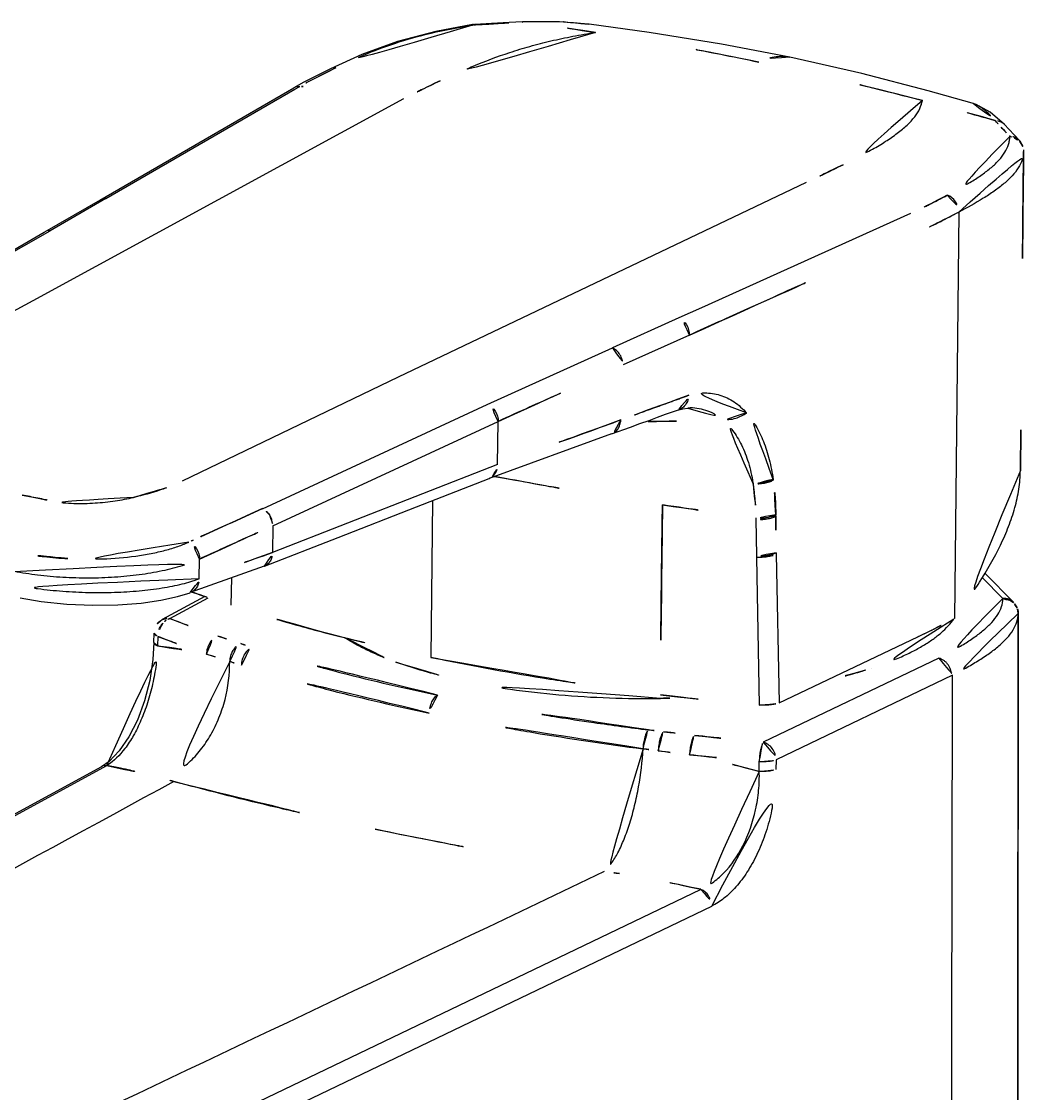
# Model space of a CAD drawing. Extents: x 16296660632 to 16296672714, y -37409619871 to -37409617455.
# Drawn here: x 16296672435.2 to 16296672499.7, y -37409617632.9 to -37409617563.9 of the extents above; entities that cross this region are included whole.
import ezdxf

# ---------------------------------------------------------------- set-up
doc = ezdxf.new("R2010")
doc.units = 0
doc.header["$LTSCALE"] = 10
doc.header["$MEASUREMENT"] = 0
doc.layers.get('0').update_dxf_attribs({"linetype": 'CONTINUOUS'})
doc.layers.add('02___PRT_ALL_AXES', color=7, linetype='CONTINUOUS')

msp = doc.modelspace()

# ---------------------------------------------------------------- linework, layer by layer
at = {"color": 7, "linetype": 'Continuous'}
for p, q in [((16296672464.26038, -37409617564.070396), (16296672464.25676, -37409617564.070877)), ((16296672465.475019, -37409617563.988243), (16296672464.429079, -37409617564.054443)), ((16296672464.429159, -37409617564.054428), (16296672464.46401, -37409617564.081581)), ((16296672469.864901, -37409617563.87986), (16296672467.468571, -37409617563.880859)), ((16296672467.46867, -37409617563.880867), (16296672467.503281, -37409617563.905983)), ((16296672467.470051, -37409617563.907516), (16296672467.503281, -37409617563.905983)), ((16296672471.753019, -37409617564.047653), (16296672469.864901, -37409617563.87986)), ((16296672471.76425, -37409617564.049103), (16296672471.753019, -37409617564.047653)), ((16296672457.13175, -37409617565.995941), (16296672455.11673, -37409617566.912651)), ((16296672484.68305, -37409617566.155739), (16296672484.678129, -37409617566.154709)), ((16296672455.11673, -37409617566.912651), (16296672455.115511, -37409617566.913254)), ((16296672455.457239, -37409617566.846367), (16296672455.1553, -37409617566.995857)), ((16296672453.3972, -37409617567.782753), (16296672452.748489, -37409617568.137756)), ((16296672440.26827, -37409617575.359772), (16296672452.755011, -37409617568.133949)), ((16296672440.648109, -37409617575.264832), (16296672452.811449, -37409617568.23159)), ((16296672452.811449, -37409617568.23159), (16296672453.140631, -37409617568.041344)), ((16296672435.977819, -37409617581.826347), (16296672459.847891, -37409617568.819489)), ((16296672496.43116, -37409617569.127991), (16296672496.43132, -37409617569.128036)), ((16296672498.501471, -37409617570.492943), (16296672498.497299, -37409617570.488609)), ((16296672499.448839, -37409617571.508308), (16296672499.147129, -37409617571.17865)), ((16296672499.72785, -37409617572.131279), (16296672499.73218, -37409617572.228783)), ((16296672459.50301, -37409617586.727943), (16296672485.75259, -37409617574.216614)), ((16296672440.290859, -37409617575.358543), (16296672436.7073, -37409617577.425072)), ((16296672440.648121, -37409617575.264923), (16296672437.063219, -37409617577.331467)), ((16296672492.453079, -37409617576.232262), (16296672478.994511, -37409617582.290733)), ((16296672495.555059, -37409617576.136307), (16296672495.27594, -37409617602.300484)), ((16296672429.913521, -37409617581.320068), (16296672436.689581, -37409617577.425713)), ((16296672430.262199, -37409617581.240318), (16296672437.062969, -37409617577.331772)), ((16296672436.689581, -37409617577.425713), (16296672436.703199, -37409617577.418098)), ((16296672423.097321, -37409617588.751518), (16296672435.977079, -37409617581.826233)), ((16296672478.994511, -37409617582.290733), (16296672477.53153, -37409617582.949654)), ((16296672477.531521, -37409617582.949692), (16296672473.265051, -37409617584.874313)), ((16296672478.21982, -37409617584.049004), (16296672473.95116, -37409617585.972237)), ((16296672465.20706, -37409617588.521248), (16296672473.26561, -37409617584.874748)), ((16296672445.59952, -37409617593.439774), (16296672459.50354, -37409617586.728058)), ((16296672450.741989, -37409617595.226624), (16296672465.209021, -37409617588.513023)), ((16296672478.119499, -37409617588.745796), (16296672478.122869, -37409617588.745621)), ((16296672451.396919, -37409617596.319229), (16296672465.906309, -37409617589.603508)), ((16296672465.87838, -37409617592.386276), (16296672465.906309, -37409617589.603508)), ((16296672473.206221, -37409617590.416206), (16296672465.33341, -37409617593.274178)), ((16296672499.553249, -37409617590.158096), (16296672499.527031, -37409617592.775749)), ((16296672499.527081, -37409617592.771553), (16296672499.553261, -37409617590.157761)), ((16296672465.87838, -37409617592.386276), (16296672451.37962, -37409617598.042168)), ((16296672460.66041, -37409617595.09803), (16296672465.33378, -37409617593.275192)), ((16296672483.614799, -37409617593.339081), (16296672483.620781, -37409617593.387733)), ((16296672461.681749, -37409617594.699669), (16296672461.580509, -37409617604.804039)), ((16296672482.49402, -37409617595.81263), (16296672482.49931, -37409617595.908073)), ((16296672482.49931, -37409617595.908073), (16296672482.53805, -37409617598.257423)), ((16296672451.396919, -37409617596.319229), (16296672451.37962, -37409617598.042168)), ((16296672483.808371, -37409617598.054817), (16296672483.81048, -37409617598.161034)), ((16296672483.81052, -37409617598.160927), (16296672483.99349, -37409617607.715347)), ((16296672446.654699, -37409617598.481033), (16296672446.64213, -37409617599.735222)), ((16296672446.65469, -37409617598.481033), (16296672446.688641, -37409617598.465057)), ((16296672482.53805, -37409617598.257423), (16296672482.539881, -37409617598.363663)), ((16296672482.539881, -37409617598.363663), (16296672482.70352, -37409617607.86441)), ((16296672450.8421, -37409617598.927513), (16296672446.093479, -37409617600.624817)), ((16296672450.842039, -37409617598.927528), (16296672450.86062, -37409617598.920578)), ((16296672497.239429, -37409617599.365479), (16296672499.10216, -37409617601.258751)), ((16296672446.64213, -37409617599.735237), (16296672446.676041, -37409617599.723137)), ((16296672448.73934, -37409617599.680397), (16296672448.70689, -37409617601.438828)), ((16296672497.063271, -37409617599.655739), (16296672498.397341, -37409617601.011688)), ((16296672447.028151, -37409617600.875351), (16296672444.28278, -37409617602.36425)), ((16296672444.768999, -37409617602.296387), (16296672447.248699, -37409617600.951569)), ((16296672495.29405, -37409617602.290916), (16296672495.275551, -37409617602.300407)), ((16296672499.38785, -37409617601.961258), (16296672499.387859, -37409617601.95948)), ((16296672443.74958, -37409617603.841743), (16296672443.759649, -37409617603.226921)), ((16296672443.99852, -37409617603.444939), (16296672443.98842, -37409617604.059769)), ((16296672483.993771, -37409617607.715286), (16296672492.928841, -37409617603.47924)), ((16296672494.268379, -37409617604.847321), (16296672482.97106, -37409617610.255959)), ((16296672495.160879, -37409617605.93824), (16296672483.79715, -37409617611.378647)), ((16296672440.374649, -37409617611.838112), (16296672408.150539, -37409617629.355789)), ((16296672408.504881, -37409617629.27256), (16296672440.72695, -37409617611.756851)), ((16296672440.873011, -37409617611.485931), (16296672440.372801, -37409617611.835388)), ((16296672482.718229, -37409617612.129272), (16296672482.718491, -37409617611.512428)), ((16296672483.79715, -37409617611.378647), (16296672483.7957, -37409617612.004608)), ((16296672478.95701, -37409617619.722542), (16296672443.76075, -37409617636.619133)), ((16296672444.45294, -37409617637.696579), (16296672479.654539, -37409617620.801193))]:
    msp.add_line(p, q, dxfattribs=at)
for points in [[(16296672464.256769, -37409617564.070442), (16296672461.89257, -37409617564.503807), (16296672459.421721, -37409617565.162453), (16296672457.13175, -37409617565.995941)], [(16296672467.46867, -37409617563.880867), (16296672466.625549, -37409617563.921753), (16296672465.475019, -37409617563.988243)], [(16296672484.678129, -37409617566.154709), (16296672480.287741, -37409617565.318512), (16296672475.62233, -37409617564.576393), (16296672471.76429, -37409617564.049103)], [(16296672496.43132, -37409617569.128036), (16296672493.601151, -37409617568.325523), (16296672489.31127, -37409617567.208237), (16296672484.68306, -37409617566.155739)], [(16296672455.115459, -37409617566.913162), (16296672454.2642, -37409617567.337791), (16296672453.3972, -37409617567.782753)], [(16296672498.501471, -37409617570.492943), (16296672497.592819, -37409617569.701309), (16296672496.68504, -37409617569.213173), (16296672496.430731, -37409617569.127869)], [(16296672499.147129, -37409617571.17865), (16296672498.78776, -37409617570.792091), (16296672498.497299, -37409617570.488609)], [(16296672473.206341, -37409617590.416168), (16296672474.42238, -37409617589.974373), (16296672475.03898, -37409617589.750381), (16296672475.622511, -37409617589.538406), (16296672476.176001, -37409617589.337433), (16296672476.692829, -37409617589.149902), (16296672477.196699, -37409617588.966919), (16296672477.527439, -37409617588.85183)], [(16296672477.53179, -37409617588.850548), (16296672477.79067, -37409617588.787468), (16296672478.123249, -37409617588.745323)], [(16296672450.86083, -37409617598.920647), (16296672455.60128, -37409617597.071457), (16296672460.66041, -37409617595.09803)], [(16296672435.133699, -37409617600.970322), (16296672436.48818, -37409617601.191963), (16296672438.138941, -37409617601.361198), (16296672439.816219, -37409617601.433472), (16296672441.435261, -37409617601.410049), (16296672442.9221, -37409617601.298866), (16296672444.19269, -37409617601.119743), (16296672445.26157, -37409617600.885406), (16296672446.08252, -37409617600.628433)], [(16296672499.251089, -37409617703.729767), (16296672499.30994, -37409617666.730873), (16296672499.35574, -37409617632.625038), (16296672499.387859, -37409617601.95948)], [(16296672443.749519, -37409617603.841873), (16296672443.684851, -37409617604.92569), (16296672443.477249, -37409617606.281281), (16296672443.137991, -37409617607.599747), (16296672442.6826, -37409617608.828056), (16296672442.132509, -37409617609.915733), (16296672441.516159, -37409617610.816078), (16296672440.873011, -37409617611.485931)]]:
    msp.add_lwpolyline(points, dxfattribs=at)
for centre, radius, start, end in [((16296672470.303329, -37409617603.934898), 40.287947, 98.47213312, 98.62871444), ((16296672464.60037, -37409617566.792229), 2.742986, 96.49455971, 97.1200273), ((16296672464.284, -37409617564.260117), 0.191193, 84.82216027, 97.07493102), ((16296672464.61237, -37409617566.899757), 2.851186, 95.07250666, 96.4898855), ((16296672464.62351, -37409617567.023872), 2.975799, 93.74028587, 95.07476931), ((16296672464.599279, -37409617566.820511), 2.741501, 94.12077586, 94.78882326), ((16296672442.035749, -37409617760.205276), 197.944117, 81.24301678, 82.60801572), ((16296672468.88093, -37409617586.394531), 22.530723, 82.6762643, 93.50552734), ((16296672441.424589, -37409617763.985359), 201.771515, 78.19696627, 81.2356491), ((16296672439.76358, -37409617772.58783), 210.532462, 75.28908369, 78.23322002), ((16296672439.313801, -37409617774.145119), 212.154025, 73.97340861, 75.27816444), ((16296672495.948469, -37409617570.7798), 1.720862, 70.86332461, 73.71217455), ((16296672497.915359, -37409617571.055656), 0.81249, 44.25698705, 53.92342544), ((16296672440.63027, -37409617576.028069), 0.763449, 88.66139342, 98.34949658), ((16296672437.06558, -37409617578.046112), 0.716972, 114.15127962, 119.98722655), ((16296672437.05435, -37409617578.019707), 0.688297, 89.28689615, 114.19682905), ((16296672475.527849, -37409617510.182388), 79.428515, 270.03490227, 273.44863649), ((16296672585.092951, -37409616848.561043), 760.685698, 258.240154878, 258.641314703), ((16296672465.047421, -37409617592.54174), 0.786092, 291.33874146, 308.79800316), ((16296672517.686729, -37409617318.634483), 279.395561, 259.272573, 261.52022909), ((16296672470.992821, -37409617595.348877), 11.462797, 8.77505606, 9.01134576), ((16296672522.6206, -37409617285.809883), 312.588897, 261.51301921, 262.62468246), ((16296672438.95598, -37409617595.806381), 44.82414, 0.12548433, 0.24888607), ((16296672652.37921, -37409617594.851967), 168.601356, 180.290899, 181.08855859), ((16296672477.309549, -37409617513.282272), 92.680584, 250.38762874, 252.02427578), ((16296672498.387859, -37409617601.958603), 0.999998, 359.94959319, 44.53361263), ((16296672475.561239, -37409617522.328522), 85.691435, 248.94046507, 251.13944418), ((16296672444.75952, -37409617603.243294), 0.999997, 118.47233669, 179.06125094), ((16296672475.12709, -37409617522.61499), 86.616797, 248.93780133, 251.14253291), ((16296672479.294531, -37409617511.480133), 97.164209, 251.12417114, 252.04145183), ((16296672489.988569, -37409617468.216766), 139.51024, 255.34095065, 258.25080026), ((16296672476.767389, -37409617519.296379), 88.949571, 252.03763087, 252.53933416), ((16296672498.35231, -37409617446.662827), 166.018938, 252.02936032, 252.57146732), ((16296672498.271441, -37409617446.834923), 165.830516, 252.58025735, 252.85243769), ((16296672500.88125, -37409617403.611008), 205.060688, 263.13148794, 264.91428665), ((16296672499.720221, -37409617417.976929), 193.000219, 262.81639432, 263.1070508), ((16296672501.431049, -37409617403.58316), 207.495275, 263.1150457, 263.66784046), ((16296672501.692989, -37409617401.114113), 209.97816, 263.67111172, 264.88462186), ((16296672527.76664, -37409617209.968742), 404.141127, 262.5312414, 262.67209106), ((16296672529.76996, -37409617194.283836), 419.953441, 262.67393709, 262.95103), ((16296672501.62969, -37409617400.185738), 212.17117, 263.66914609, 264.88639104), ((16296672461.61887, -37409617690.905418), 81.552814, 75.00579364, 78.24471738), ((16296672430.561371, -37409617663.137527), 52.394541, 73.95707643, 74.77406748), ((16296675233.43396, -37409622754.393723), 5849.041897, 118.4718384594, 118.8196367656), ((16296672523.25037, -37409617300.715813), 321.827903, 258.30207273, 260.97391042), ((16296668860.871771, -37409610066.93058), 8370.946421, 295.3007575343, 295.5614263097), ((16296672460.728991, -37409617698.958008), 81.294784, 80.79730562, 81.49506407), ((16296672459.43041, -37409617706.851112), 89.293964, 77.36917736, 80.78478205)]:
    msp.add_arc(centre, radius, start, end, dxfattribs=at)
for points, knots in [([(16296672464.2589, -37409617564.102959), (16296672463.362921, -37409617564.238922), (16296672461.67646, -37409617564.555031), (16296672459.332411, -37409617565.214439), (16296672457.29092, -37409617565.98307), (16296672456.043659, -37409617566.556717), (16296672455.457809, -37409617566.846397)], [0, 0, 0, 0, 0.293717225, 0.555370366, 0.788176607, 1, 1, 1, 1]), ([(16296672464.370399, -37409617564.088577), (16296672464.36482, -37409617564.085991), (16296672464.34269, -37409617564.07679), (16296672464.318979, -37409617564.071297), (16296672464.30126, -37409617564.069702)], [0, 0, 0, 0, 0.257003173, 1, 1, 1, 1]), ([(16296672464.46401, -37409617564.081596), (16296672464.71464, -37409617564.065361), (16296672465.340969, -37409617564.025871), (16296672466.34276, -37409617563.963768), (16296672467.09432, -37409617563.92495), (16296672467.470051, -37409617563.907516)], [0, 0, 0, 0, 0.250228792, 0.625258068, 1, 1, 1, 1]), ([(16296672472.169861, -37409617564.569168), (16296672471.684099, -37409617564.640984), (16296672470.7258, -37409617564.808006), (16296672469.31695, -37409617565.104927), (16296672467.963791, -37409617565.453941), (16296672466.28594, -37409617565.9664), (16296672464.35284, -37409617566.689537), (16296672462.879681, -37409617567.349197), (16296672462.179449, -37409617567.681374)], [0, 0, 0, 0, 0.140243714, 0.277727842, 0.411120813, 0.539215585, 0.778646105, 1, 1, 1, 1]), ([(16296672484.67791, -37409617566.154663), (16296672484.513821, -37409617566.120613), (16296672484.177931, -37409617566.085083), (16296672483.496849, -37409617566.14402), (16296672483.004881, -37409617566.322746), (16296672482.697241, -37409617566.47979)], [0, 0, 0, 0, 0.246267581, 0.492449939, 1, 1, 1, 1]), ([(16296672455.1553, -37409617566.995857), (16296672454.81144, -37409617567.166428), (16296672454.299129, -37409617567.422478), (16296672453.62746, -37409617567.771301), (16296672453.299311, -37409617567.948898), (16296672453.139999, -37409617568.041321)], [0, 0, 0, 0, 0.507158584, 0.756654808, 1, 1, 1, 1]), ([(16296672455.457809, -37409617566.846397), (16296672455.428089, -37409617566.844543), (16296672455.31146, -37409617566.844292), (16296672455.19451, -37409617566.874153), (16296672455.11668, -37409617566.912537)], [0, 0, 0, 0, 0.255475508, 1, 1, 1, 1]), ([(16296672462.179501, -37409617567.681381), (16296672461.785151, -37409617567.868462), (16296672461.00478, -37409617568.241173), (16296672460.2267, -37409617568.619438), (16296672459.84782, -37409617568.819412)], [0, 0, 0, 0, 0.504658473, 1, 1, 1, 1]), ([(16296672453.140631, -37409617568.041344), (16296672453.072769, -37409617568.039009), (16296672452.937969, -37409617568.051613), (16296672452.811621, -37409617568.101173), (16296672452.75478, -37409617568.134087)], [0, 0, 0, 0, 0.508305718, 1, 1, 1, 1]), ([(16296672453.348961, -37409617568.05545), (16296672453.331961, -37409617568.053993), (16296672453.262581, -37409617568.048393), (16296672453.1931, -37409617568.044243), (16296672453.140631, -37409617568.041359)], [0, 0, 0, 0, 0.245139995, 1, 1, 1, 1]), ([(16296672493.226351, -37409617568.956673), (16296672493.203711, -37409617569.042267), (16296672493.154369, -37409617569.217117), (16296672493.01466, -37409617569.580177), (16296672492.71855, -37409617570.037537), (16296672492.22444, -37409617570.566269), (16296672491.588381, -37409617571.087646), (16296672490.835529, -37409617571.601471), (16296672489.678909, -37409617572.292679), (16296672488.752939, -37409617572.770882), (16296672488.115101, -37409617573.085167)], [0, 0, 0, 0, 0.039358779, 0.080699309, 0.172469173, 0.279145125, 0.401371112, 0.537198451, 0.683961248, 1, 1, 1, 1]), ([(16296672496.512609, -37409617569.15403), (16296672496.760429, -37409617569.23996), (16296672497.12421, -37409617569.463882), (16296672497.561199, -37409617569.858093), (16296672497.779699, -37409617570.102348), (16296672497.886881, -37409617570.236526)], [0, 0, 0, 0, 0.445372349, 0.708409849, 1, 1, 1, 1]), ([(16296672497.886881, -37409617570.236542), (16296672497.920469, -37409617570.272346), (16296672498.05722, -37409617570.417297), (16296672498.193581, -37409617570.562622), (16296672498.295111, -37409617570.673264)], [0, 0, 0, 0, 0.246424464, 1, 1, 1, 1]), ([(16296672498.39381, -37409617570.398979), (16296672498.32217, -37409617570.346802), (16296672498.15851, -37409617570.264603), (16296672497.977871, -37409617570.237167), (16296672497.886881, -37409617570.236526)], [0, 0, 0, 0, 0.493423859, 1, 1, 1, 1]), ([(16296672498.295111, -37409617570.673264), (16296672498.38102, -37409617570.766861), (16296672498.553249, -37409617570.955757), (16296672498.726629, -37409617571.143593), (16296672498.81344, -37409617571.238457)], [0, 0, 0, 0, 0.49698212, 1, 1, 1, 1]), ([(16296672499.44809, -37409617571.507538), (16296672499.370239, -37409617571.422173), (16296672499.17104, -37409617571.282288), (16296672498.93285, -37409617571.238029), (16296672498.81345, -37409617571.238426)], [0, 0, 0, 0, 0.491726157, 1, 1, 1, 1]), ([(16296672498.844999, -37409617571.2742), (16296672498.843781, -37409617571.3592), (16296672498.829411, -37409617571.531052), (16296672498.74707, -37409617571.878578), (16296672498.538401, -37409617572.313789), (16296672498.153339, -37409617572.804619), (16296672497.64986, -37409617573.279121), (16296672497.047199, -37409617573.739693), (16296672496.11042, -37409617574.355324), (16296672495.35055, -37409617574.774727), (16296672494.82432, -37409617575.048592)], [0, 0, 0, 0, 0.044445001, 0.089780552, 0.186106293, 0.293801989, 0.414281784, 0.54687527, 0.689869859, 1, 1, 1, 1]), ([(16296672499.139509, -37409617571.347893), (16296672499.207451, -37409617571.377403), (16296672499.33493, -37409617571.448669), (16296672499.447081, -37409617571.542717), (16296672499.49547, -37409617571.594711)], [0, 0, 0, 0, 0.510445357, 1, 1, 1, 1]), ([(16296672499.44788, -37409617571.507248), (16296672499.52533, -37409617571.592209), (16296672499.65579, -37409617571.787987), (16296672499.71674, -37409617572.015823), (16296672499.72785, -37409617572.13131)], [0, 0, 0, 0, 0.497718431, 1, 1, 1, 1]), ([(16296672499.49547, -37409617571.594711), (16296672499.561211, -37409617571.665382), (16296672499.67028, -37409617571.835373), (16296672499.718161, -37409617572.030724), (16296672499.72785, -37409617572.131279)], [0, 0, 0, 0, 0.488607981, 1, 1, 1, 1]), ([(16296672495.55559, -37409617576.138977), (16296672496.093691, -37409617575.860001), (16296672496.87278, -37409617575.431587), (16296672497.836651, -37409617574.801613), (16296672498.462919, -37409617574.326103), (16296672498.99021, -37409617573.833107), (16296672499.396879, -37409617573.319817), (16296672499.659269, -37409617572.783546), (16296672499.724621, -37409617572.408257), (16296672499.72859, -37409617572.227928)], [0, 0, 0, 0, 0.305719542, 0.447839447, 0.580490004, 0.701866082, 0.811055761, 0.909022121, 1, 1, 1, 1]), ([(16296672488.115049, -37409617573.085167), (16296672487.727961, -37409617573.275902), (16296672486.94376, -37409617573.659958), (16296672486.15629, -37409617574.03791), (16296672485.75264, -37409617574.217361)], [0, 0, 0, 0, 0.494152184, 1, 1, 1, 1]), ([(16296672440.519409, -37409617575.27272), (16296672440.498859, -37409617575.275757), (16296672440.418091, -37409617575.291183), (16296672440.339991, -37409617575.320686), (16296672440.285959, -37409617575.349876)], [0, 0, 0, 0, 0.25276988, 1, 1, 1, 1]), ([(16296672494.823971, -37409617575.048523), (16296672494.438749, -37409617575.249077), (16296672493.65391, -37409617575.654114), (16296672492.86335, -37409617576.049248), (16296672492.453381, -37409617576.232407)], [0, 0, 0, 0, 0.491672682, 1, 1, 1, 1]), ([(16296672494.824141, -37409617575.048531), (16296672495.03614, -37409617575.123253), (16296672495.411831, -37409617575.440292), (16296672495.55761, -37409617575.90416), (16296672495.55562, -37409617576.136414)], [0, 0, 0, 0, 0.491826867, 1, 1, 1, 1]), ([(16296672495.55559, -37409617576.139061), (16296672495.171209, -37409617576.338371), (16296672494.589331, -37409617576.638779), (16296672493.79497, -37409617577.034279), (16296672493.384871, -37409617577.230217), (16296672493.1726, -37409617577.325256)], [0, 0, 0, 0, 0.487928547, 0.737918318, 1, 1, 1, 1]), ([(16296672478.21982, -37409617584.049004), (16296672479.46464, -37409617583.488197), (16296672484.44771, -37409617581.244339), (16296672489.43232, -37409617579.003929), (16296672493.172489, -37409617577.325157)], [0, 0, 0, 0, 0.249830439, 1, 1, 1, 1]), ([(16296672478.219839, -37409617584.049057), (16296672478.222191, -37409617583.818588), (16296672478.08802, -37409617583.362343), (16296672477.735229, -37409617583.032707), (16296672477.53153, -37409617582.949654)], [0, 0, 0, 0, 0.511654094, 1, 1, 1, 1]), ([(16296672473.26564, -37409617584.874474), (16296672473.36426, -37409617584.915657), (16296672473.551069, -37409617585.044167), (16296672473.765791, -37409617585.310257), (16296672473.91287, -37409617585.626617), (16296672473.952511, -37409617585.858513), (16296672473.95196, -37409617585.972397)], [0, 0, 0, 0, 0.236223067, 0.489453357, 0.748284944, 1, 1, 1, 1]), ([(16296672465.9063, -37409617589.6035), (16296672466.576349, -37409617589.300781), (16296672469.25765, -37409617588.089661), (16296672471.939409, -37409617586.879532), (16296672473.95116, -37409617585.972237)], [0, 0, 0, 0, 0.249905944, 1, 1, 1, 1]), ([(16296672481.900869, -37409617589.063568), (16296672481.663601, -37409617588.793404), (16296672481.143629, -37409617588.319504), (16296672480.20907, -37409617587.863663), (16296672479.191601, -37409617587.718941), (16296672478.513769, -37409617587.830498), (16296672478.181021, -37409617587.927269)], [0, 0, 0, 0, 0.262250865, 0.50648797, 0.747246734, 1, 1, 1, 1]), ([(16296672478.180981, -37409617587.927803), (16296672478.08919, -37409617587.955109), (16296672477.90694, -37409617588.018448), (16296672477.634821, -37409617588.118263), (16296672477.36109, -37409617588.2174), (16296672476.996309, -37409617588.349808), (16296672476.5404, -37409617588.515251), (16296672475.99337, -37409617588.713928), (16296672475.44639, -37409617588.912628), (16296672474.717159, -37409617589.177521), (16296672474.170271, -37409617589.376183), (16296672473.8057, -37409617589.508636)], [0, 0, 0, 0, 0.061758372, 0.124341435, 0.186931798, 0.24948906, 0.37458894, 0.499690126, 0.62478545, 0.74986869, 1, 1, 1, 1]), ([(16296672477.53178, -37409617588.85051), (16296672477.62067, -37409617588.824631), (16296672477.79364, -37409617588.738113), (16296672477.9977, -37409617588.523857), (16296672478.134291, -37409617588.244972), (16296672478.173691, -37409617588.035721), (16296672478.180981, -37409617587.927856)], [0, 0, 0, 0, 0.232025135, 0.473031171, 0.729044076, 1, 1, 1, 1]), ([(16296672465.917311, -37409617589.606049), (16296672465.919821, -37409617589.376869), (16296672465.778431, -37409617588.919121), (16296672465.41453, -37409617588.600388), (16296672465.20706, -37409617588.521248)], [0, 0, 0, 0, 0.507906563, 1, 1, 1, 1]), ([(16296672478.12282, -37409617588.745354), (16296672478.31777, -37409617588.734207), (16296672478.70801, -37409617588.746696), (16296672479.279181, -37409617588.87706), (16296672479.82052, -37409617589.115807), (16296672480.149389, -37409617589.340263), (16296672480.305599, -37409617589.467049)], [0, 0, 0, 0, 0.249204389, 0.494907367, 0.743228518, 1, 1, 1, 1]), ([(16296672481.900631, -37409617589.064011), (16296672481.68791, -37409617589.208229), (16296672481.316441, -37409617589.392326), (16296672480.76363, -37409617589.499481), (16296672480.45756, -37409617589.490173), (16296672480.30574, -37409617589.467033)], [0, 0, 0, 0, 0.459096025, 0.72566441, 1, 1, 1, 1]), ([(16296672473.8057, -37409617589.508598), (16296672473.144751, -37409617589.748283), (16296672470.502081, -37409617590.706833), (16296672467.859751, -37409617591.666283), (16296672465.878441, -37409617592.386276)], [0, 0, 0, 0, 0.250098486, 1, 1, 1, 1]), ([(16296672473.805731, -37409617589.508598), (16296672473.79929, -37409617589.611473), (16296672473.763821, -37409617589.811363), (16296672473.639709, -37409617590.080688), (16296672473.45212, -37409617590.293083), (16296672473.291201, -37409617590.385239), (16296672473.207411, -37409617590.415718)], [0, 0, 0, 0, 0.269749924, 0.52525731, 0.766665944, 1, 1, 1, 1]), ([(16296672482.313709, -37409617593.55349), (16296672482.23881, -37409617593.116043), (16296672482.06164, -37409617592.281822), (16296672481.61553, -37409617591.144279), (16296672481.048361, -37409617590.189743), (16296672480.56324, -37409617589.676262), (16296672480.305731, -37409617589.467087)], [0, 0, 0, 0, 0.286661554, 0.548929394, 0.785718686, 1, 1, 1, 1]), ([(16296672483.61491, -37409617593.339111), (16296672483.55216, -37409617592.905319), (16296672483.38946, -37409617592.074783), (16296672483.01895, -37409617590.912903), (16296672482.53602, -37409617589.902321), (16296672482.12401, -37409617589.317818), (16296672481.9004, -37409617589.06414)], [0, 0, 0, 0, 0.281953663, 0.543219459, 0.782465713, 1, 1, 1, 1]), ([(16296672465.53997, -37409617593.154388), (16296672465.59288, -37409617593.111809), (16296672465.689751, -37409617593.010742), (16296672465.83465, -37409617592.759842), (16296672465.8771, -37409617592.53582), (16296672465.87849, -37409617592.386307)], [0, 0, 0, 0, 0.236028557, 0.480439018, 1, 1, 1, 1]), ([(16296672483.61483, -37409617593.339088), (16296672483.53458, -37409617593.383247), (16296672483.3463, -37409617593.460709), (16296672482.913839, -37409617593.567039), (16296672482.55464, -37409617593.579887), (16296672482.313709, -37409617593.55349)], [0, 0, 0, 0, 0.206006141, 0.454861147, 1, 1, 1, 1]), ([(16296672499.527031, -37409617592.775749), (16296672499.52075, -37409617593.171211), (16296672499.45121, -37409617593.975166), (16296672499.18889, -37409617595.176826), (16296672498.7815, -37409617596.380821), (16296672498.067141, -37409617598.003616), (16296672496.91971, -37409617599.999992), (16296672495.855721, -37409617601.526573), (16296672495.29385, -37409617602.290871)], [0, 0, 0, 0, 0.112233574, 0.228168558, 0.348228256, 0.472299177, 0.730813546, 1, 1, 1, 1]), ([(16296672442.44117, -37409617594.49791), (16296672443.028, -37409617594.369232), (16296672444.103201, -37409617594.076263), (16296672445.140011, -37409617593.664429), (16296672445.599409, -37409617593.439827)], [0, 0, 0, 0, 0.540193751, 1, 1, 1, 1]), ([(16296672482.322149, -37409617593.600151), (16296672482.38394, -37409617593.957153), (16296672482.48642, -37409617594.692322), (16296672482.49588, -37409617595.434227), (16296672482.49395, -37409617595.812538)], [0, 0, 0, 0, 0.489187089, 1, 1, 1, 1]), ([(16296672483.620819, -37409617593.387741), (16296672483.54043, -37409617593.431686), (16296672483.352221, -37409617593.50827), (16296672483.038401, -37409617593.586258), (16296672482.6863, -37409617593.621368), (16296672482.443081, -37409617593.613739), (16296672482.321899, -37409617593.600159)], [0, 0, 0, 0, 0.206189789, 0.454518011, 0.725605618, 1, 1, 1, 1]), ([(16296672483.779671, -37409617595.611656), (16296672483.77799, -37409617595.23156), (16296672483.75758, -37409617594.487022), (16296672483.672159, -37409617593.747101), (16296672483.620951, -37409617593.38681)], [0, 0, 0, 0, 0.510886021, 1, 1, 1, 1]), ([(16296672435.27496, -37409617594.347473), (16296672435.608219, -37409617594.414421), (16296672436.10836, -37409617594.5149), (16296672436.77593, -37409617594.646446), (16296672437.109501, -37409617594.714844), (16296672437.27681, -37409617594.746483)], [0, 0, 0, 0, 0.499576996, 0.749747077, 1, 1, 1, 1]), ([(16296672442.44116, -37409617594.49791), (16296672442.049219, -37409617594.583847), (16296672441.22682, -37409617594.734619), (16296672439.94125, -37409617594.876511), (16296672438.82168, -37409617594.90374), (16296672437.92506, -37409617594.846169), (16296672437.48752, -37409617594.786247), (16296672437.276871, -37409617594.746437)], [0, 0, 0, 0, 0.231499985, 0.481925247, 0.745587032, 0.87631335, 1, 1, 1, 1]), ([(16296672450.743589, -37409617595.217537), (16296672449.999889, -37409617595.554939), (16296672448.88382, -37409617596.061348), (16296672447.58172, -37409617596.653038), (16296672446.836571, -37409617596.991257), (16296672446.46419, -37409617597.161324), (16296672446.277599, -37409617597.245598)], [0, 0, 0, 0, 0.499489855, 0.749612213, 0.874774186, 1, 1, 1, 1]), ([(16296672451.18878, -37409617595.614853), (16296672451.15971, -37409617595.571404), (16296672451.039221, -37409617595.413467), (16296672450.87612, -37409617595.285423), (16296672450.741989, -37409617595.226624)], [0, 0, 0, 0, 0.263101152, 1, 1, 1, 1]), ([(16296672476.48732, -37409617594.97567), (16296672476.472481, -37409617595.994003), (16296672476.438169, -37409617598.540123), (16296672476.385611, -37409617602.614807), (16296672476.36438, -37409617605.671341), (16296672476.357809, -37409617607.199997)], [0, 0, 0, 0, 0.24992347, 0.624866971, 1, 1, 1, 1]), ([(16296672451.18878, -37409617595.614853), (16296672451.226021, -37409617595.665581), (16296672451.29269, -37409617595.773697), (16296672451.35421, -37409617595.95343), (16296672451.38798, -37409617596.137016), (16296672451.400909, -37409617596.260094), (16296672451.402349, -37409617596.320747)], [0, 0, 0, 0, 0.252321326, 0.505119175, 0.756752448, 1, 1, 1, 1]), ([(16296672483.779779, -37409617595.611618), (16296672483.699829, -37409617595.652946), (16296672483.51235, -37409617595.722794), (16296672483.201571, -37409617595.793083), (16296672482.854019, -37409617595.826027), (16296672482.613951, -37409617595.822418), (16296672482.49403, -37409617595.812607)], [0, 0, 0, 0, 0.205359103, 0.453634997, 0.725466343, 1, 1, 1, 1]), ([(16296672483.77993, -37409617595.70813), (16296672483.70116, -37409617595.748657), (16296672483.516081, -37409617595.817352), (16296672483.20788, -37409617595.886452), (16296672482.860941, -37409617595.920372), (16296672482.620119, -37409617595.91745), (16296672482.499319, -37409617595.908043)], [0, 0, 0, 0, 0.202999872, 0.449572486, 0.722353613, 1, 1, 1, 1]), ([(16296672446.688641, -37409617598.464897), (16296672446.88372, -37409617598.373291), (16296672447.27631, -37409617598.194977), (16296672448.0604, -37409617597.835869), (16296672449.041361, -37409617597.38887), (16296672450.21866, -37409617596.853378), (16296672451.003799, -37409617596.497276), (16296672451.396391, -37409617596.319412)], [0, 0, 0, 0, 0.124970341, 0.250024243, 0.500085576, 0.750070215, 1, 1, 1, 1]), ([(16296672445.999029, -37409617597.37117), (16296672445.943689, -37409617597.396301), (16296672445.831841, -37409617597.447144), (16296672445.59811, -37409617597.544151), (16296672445.28866, -37409617597.659653), (16296672444.89517, -37409617597.786827), (16296672444.32317, -37409617597.947708), (16296672443.55135, -37409617598.120644), (16296672442.20643, -37409617598.338608), (16296672440.41568, -37409617598.48658), (16296672438.953871, -37409617598.477631), (16296672438.21195, -37409617598.440086)], [0, 0, 0, 0, 0.023014562, 0.046516642, 0.095803672, 0.148035298, 0.203054929, 0.320743585, 0.447282574, 0.718719271, 1, 1, 1, 1]), ([(16296672446.27762, -37409617597.245613), (16296672446.25462, -37409617597.255989), (16296672446.161751, -37409617597.297813), (16296672446.068821, -37409617597.339508), (16296672445.99905, -37409617597.371178)], [0, 0, 0, 0, 0.247760171, 1, 1, 1, 1]), ([(16296672446.68865, -37409617598.46489), (16296672446.68965, -37409617598.235779), (16296672446.55315, -37409617597.78231), (16296672446.201981, -37409617597.455063), (16296672445.99905, -37409617597.371178)], [0, 0, 0, 0, 0.510632835, 1, 1, 1, 1]), ([(16296672438.211969, -37409617598.440071), (16296672437.69212, -37409617598.413757), (16296672436.68322, -37409617598.330688), (16296672435.68227, -37409617598.177383), (16296672435.20052, -37409617598.082581)], [0, 0, 0, 0, 0.514593183, 1, 1, 1, 1]), ([(16296672450.86075, -37409617598.920532), (16296672450.937429, -37409617598.890587), (16296672451.084261, -37409617598.801147), (16296672451.247231, -37409617598.592613), (16296672451.354731, -37409617598.333794), (16296672451.379339, -37409617598.140778), (16296672451.38011, -37409617598.041786)], [0, 0, 0, 0, 0.228959594, 0.465975091, 0.724669652, 1, 1, 1, 1]), ([(16296672483.808281, -37409617598.054863), (16296672483.72967, -37409617598.094276), (16296672483.544621, -37409617598.158958), (16296672483.238291, -37409617598.223297), (16296672482.895309, -37409617598.258377), (16296672482.65752, -37409617598.261703), (16296672482.538059, -37409617598.257408)], [0, 0, 0, 0, 0.203490109, 0.450541136, 0.723377659, 1, 1, 1, 1]), ([(16296672434.748171, -37409617599.262131), (16296672435.250509, -37409617599.361771), (16296672436.293489, -37409617599.524818), (16296672437.89982, -37409617599.666489), (16296672439.553551, -37409617599.711037), (16296672441.19809, -37409617599.657227), (16296672442.776421, -37409617599.505623), (16296672444.234989, -37409617599.262802), (16296672445.52409, -37409617598.934937), (16296672446.306231, -37409617598.644539), (16296672446.65469, -37409617598.481033)], [0, 0, 0, 0, 0.127158946, 0.261830582, 0.400142168, 0.53766894, 0.670120533, 0.793564331, 0.904427821, 1, 1, 1, 1]), ([(16296672482.539709, -37409617598.363632), (16296672482.65917, -37409617598.367699), (16296672482.897011, -37409617598.364403), (16296672483.24015, -37409617598.32885), (16296672483.54681, -37409617598.265152), (16296672483.73193, -37409617598.200279), (16296672483.81052, -37409617598.160927)], [0, 0, 0, 0, 0.276488415, 0.549360817, 0.796694862, 1, 1, 1, 1]), ([(16296672446.64213, -37409617599.735207), (16296672446.560209, -37409617599.764832), (16296672446.391991, -37409617599.825706), (16296672446.03483, -37409617599.941238), (16296672445.551901, -37409617600.074989), (16296672444.930389, -37409617600.213539), (16296672444.01161, -37409617600.37809), (16296672442.767679, -37409617600.527687), (16296672441.192101, -37409617600.62114), (16296672439.549379, -37409617600.627357), (16296672437.895861, -37409617600.547707), (16296672436.28849, -37409617600.383263), (16296672435.243481, -37409617600.215607), (16296672434.739611, -37409617600.116463)], [0, 0, 0, 0, 0.021736231, 0.044628674, 0.093643986, 0.146697954, 0.203448238, 0.326472781, 0.459028117, 0.597049813, 0.736140588, 0.871870743, 1, 1, 1, 1]), ([(16296672446.09341, -37409617600.624603), (16296672446.177731, -37409617600.594353), (16296672446.34107, -37409617600.50071), (16296672446.52627, -37409617600.282578), (16296672446.641859, -37409617600.014198), (16296672446.67165, -37409617599.820107), (16296672446.676001, -37409617599.723343)], [0, 0, 0, 0, 0.236891126, 0.486130001, 0.743842042, 1, 1, 1, 1]), ([(16296672498.397341, -37409617601.011688), (16296672498.39403, -37409617601.186279), (16296672498.33186, -37409617601.549347), (16296672498.08046, -37409617602.070587), (16296672497.68259, -37409617602.56916), (16296672497.163851, -37409617603.050041), (16296672496.545259, -37409617603.518242), (16296672495.58494, -37409617604.143173), (16296672494.80691, -37409617604.569061), (16296672494.268379, -37409617604.847321)], [0, 0, 0, 0, 0.089368642, 0.185444758, 0.293162235, 0.413917397, 0.546656576, 0.689757494, 1, 1, 1, 1]), ([(16296672498.397341, -37409617601.011688), (16296672498.5263, -37409617600.999634), (16296672498.78846, -37409617601.027237), (16296672499.01293, -37409617601.168121), (16296672499.100691, -37409617601.257278)], [0, 0, 0, 0, 0.508658904, 1, 1, 1, 1]), ([(16296672499.08581, -37409617601.281792), (16296672499.01885, -37409617601.219887), (16296672498.91691, -37409617601.149178), (16296672498.80583, -37409617601.098618), (16296672498.777281, -37409617601.087143)], [0, 0, 0, 0, 0.747639748, 1, 1, 1, 1]), ([(16296672499.312851, -37409617601.600578), (16296672499.27396, -37409617601.510727), (16296672499.201679, -37409617601.397987), (16296672499.1101, -37409617601.30426), (16296672499.08581, -37409617601.281792)], [0, 0, 0, 0, 0.747475129, 1, 1, 1, 1]), ([(16296672499.38785, -37409617601.961258), (16296672499.38792, -37409617601.869057), (16296672499.36833, -37409617601.744659), (16296672499.32519, -37409617601.629097), (16296672499.312851, -37409617601.600578)], [0, 0, 0, 0, 0.747882383, 1, 1, 1, 1]), ([(16296672444.282801, -37409617602.364273), (16296672444.354481, -37409617602.325401), (16296672444.51655, -37409617602.273117), (16296672444.685989, -37409617602.28009), (16296672444.768999, -37409617602.296387)], [0, 0, 0, 0, 0.49082379, 1, 1, 1, 1]), ([(16296672444.768999, -37409617602.296387), (16296672444.748871, -37409617602.30172), (16296672444.66609, -37409617602.32785), (16296672444.58819, -37409617602.368538), (16296672444.53334, -37409617602.405083)], [0, 0, 0, 0, 0.240081034, 1, 1, 1, 1]), ([(16296672454.68298, -37409617603.185707), (16296672454.166571, -37409617603.049896), (16296672452.162769, -37409617602.508904), (16296672450.17318, -37409617601.91468), (16296672448.70689, -37409617601.438843)], [0, 0, 0, 0, 0.257267123, 1, 1, 1, 1]), ([(16296672499.38785, -37409617601.961258), (16296672499.38442, -37409617602.14167), (16296672499.321659, -37409617602.516243), (16296672499.06814, -37409617603.05545), (16296672498.665279, -37409617603.572342), (16296672498.137779, -37409617604.071159), (16296672497.50588, -37409617604.556343), (16296672496.78841, -37409617605.028976), (16296672496.002911, -37409617605.490463), (16296672495.45096, -37409617605.780113), (16296672495.167049, -37409617605.923767)], [0, 0, 0, 0, 0.089830269, 0.18610931, 0.293686204, 0.41415206, 0.546662222, 0.689797988, 0.841603917, 1, 1, 1, 1]), ([(16296672499.38784, -37409617601.961258), (16296672499.380329, -37409617610.444832), (16296672499.344971, -37409617644.367683), (16296672499.29216, -37409617678.290497), (16296672499.248051, -37409617703.729767)], [0, 0, 0, 0, 0.250084227, 1, 1, 1, 1]), ([(16296672444.31978, -37409617602.595886), (16296672444.270029, -37409617602.653557), (16296672444.092461, -37409617602.903458), (16296672444.00082, -37409617603.215157), (16296672443.99852, -37409617603.444939)], [0, 0, 0, 0, 0.248927102, 1, 1, 1, 1]), ([(16296672444.53334, -37409617602.405083), (16296672444.514071, -37409617602.417923), (16296672444.436501, -37409617602.473953), (16296672444.367109, -37409617602.541031), (16296672444.31978, -37409617602.595886)], [0, 0, 0, 0, 0.242206987, 1, 1, 1, 1]), ([(16296672492.92725, -37409617603.47892), (16296672493.11507, -37409617603.391708), (16296672493.51314, -37409617603.198868), (16296672494.296431, -37409617602.806709), (16296672494.891159, -37409617602.500526), (16296672495.27593, -37409617602.300453)], [0, 0, 0, 0, 0.236398991, 0.50490051, 1, 1, 1, 1]), ([(16296672443.759661, -37409617603.226921), (16296672443.759331, -37409617603.246933), (16296672443.77227, -37409617603.29174), (16296672443.82304, -37409617603.349243), (16296672443.90061, -37409617603.401894), (16296672443.963341, -37409617603.430893), (16296672443.99852, -37409617603.444939)], [0, 0, 0, 0, 0.176848879, 0.392040898, 0.665397453, 1, 1, 1, 1]), ([(16296672447.131241, -37409617604.582703), (16296672447.132521, -37409617604.454941), (16296672447.174841, -37409617604.196411), (16296672447.36751, -37409617603.758041), (16296672447.646641, -37409617603.483322), (16296672447.860081, -37409617603.419006)], [0, 0, 0, 0, 0.266133095, 0.535619755, 1, 1, 1, 1]), ([(16296672443.98842, -37409617604.059769), (16296672443.95326, -37409617604.045708), (16296672443.890591, -37409617604.016747), (16296672443.81307, -37409617603.964149), (16296672443.762289, -37409617603.906731), (16296672443.74929, -37409617603.861969), (16296672443.74959, -37409617603.841949)], [0, 0, 0, 0, 0.334555466, 0.607866245, 0.823104814, 1, 1, 1, 1]), ([(16296672443.9884, -37409617604.059753), (16296672444.24288, -37409617604.090309), (16296672445.296, -37409617604.229538), (16296672446.34247, -37409617604.417526), (16296672447.131269, -37409617604.582687)], [0, 0, 0, 0, 0.241295891, 1, 1, 1, 1]), ([(16296672448.626961, -37409617605.060028), (16296672448.630239, -37409617604.93364), (16296672448.66782, -37409617604.711182), (16296672448.7873, -37409617604.417709), (16296672448.97683, -37409617604.127449), (16296672449.184971, -37409617603.958649), (16296672449.336, -37409617603.910477)], [0, 0, 0, 0, 0.267143976, 0.470263303, 0.665013705, 1, 1, 1, 1]), ([(16296672449.379589, -37409617605.293991), (16296672449.383421, -37409617605.168083), (16296672449.426399, -37409617604.915894), (16296672449.575951, -37409617604.573853), (16296672449.792311, -37409617604.300461), (16296672449.98185, -37409617604.179138), (16296672450.077681, -37409617604.147552)], [0, 0, 0, 0, 0.267713966, 0.536768878, 0.785556118, 1, 1, 1, 1]), ([(16296672440.726431, -37409617611.752777), (16296672441.17808, -37409617611.476593), (16296672441.795019, -37409617610.841698), (16296672442.45994, -37409617609.809242), (16296672442.948059, -37409617608.820084), (16296672443.36235, -37409617607.706238), (16296672443.68589, -37409617606.511452), (16296672443.90354, -37409617605.287514), (16296672443.971569, -37409617604.464783), (16296672443.9884, -37409617604.059753)], [0, 0, 0, 0, 0.184417946, 0.299431699, 0.428199343, 0.567544457, 0.712866847, 0.858789899, 1, 1, 1, 1]), ([(16296672448.62698, -37409617605.060043), (16296672448.63777, -37409617605.878998), (16296672448.479031, -37409617607.121033), (16296672447.966669, -37409617608.680557), (16296672447.440689, -37409617609.773933), (16296672446.7917, -37409617610.745979), (16296672445.835421, -37409617611.791496), (16296672444.94434, -37409617612.371552), (16296672444.32155, -37409617612.582153)], [0, 0, 0, 0, 0.268165669, 0.403725636, 0.536541188, 0.664188497, 0.784742212, 1, 1, 1, 1]), ([(16296672462.01075, -37409617607.222801), (16296672459.93232, -37409617606.789436), (16296672455.927259, -37409617605.864891), (16296672451.971689, -37409617604.744873), (16296672450.077999, -37409617604.147453)], [0, 0, 0, 0, 0.516724573, 1, 1, 1, 1]), ([(16296672461.58049, -37409617604.804047), (16296672463.96768, -37409617605.3013), (16296672468.87888, -37409617606.20211), (16296672473.82337, -37409617606.894371), (16296672476.35779, -37409617607.20002)], [0, 0, 0, 0, 0.488544162, 1, 1, 1, 1]), ([(16296672494.268379, -37409617604.847321), (16296672494.38451, -37409617604.871986), (16296672494.55541, -37409617604.950104), (16296672494.745331, -37409617605.108994), (16296672494.87141, -37409617605.256981), (16296672494.981211, -37409617605.422623), (16296672495.040859, -37409617605.609077), (16296672495.085039, -37409617605.784187), (16296672495.14583, -37409617605.880913), (16296672495.17053, -37409617605.924858)], [0, 0, 0, 0, 0.241305673, 0.369584138, 0.501642873, 0.635543673, 0.769889895, 0.897550817, 1, 1, 1, 1]), ([(16296672461.47608, -37409617608.374199), (16296672459.369869, -37409617607.935066), (16296672455.31184, -37409617607.004517), (16296672451.30052, -37409617605.887299), (16296672449.379589, -37409617605.293991)], [0, 0, 0, 0, 0.516943824, 1, 1, 1, 1]), ([(16296672494.99337, -37409617707.416153), (16296672495.009781, -37409617698.958893), (16296672495.04229, -37409617682.045929), (16296672495.077431, -37409617656.677422), (16296672495.110081, -37409617631.308701), (16296672495.143181, -37409617614.395699), (16296672495.160879, -37409617605.93824)], [0, 0, 0, 0, 0.250022692, 0.499999461, 0.74997103, 1, 1, 1, 1]), ([(16296672462.010759, -37409617607.222801), (16296672461.935129, -37409617607.261383), (16296672461.79056, -37409617607.397362), (16296672461.631651, -37409617607.669884), (16296672461.51783, -37409617608.00605), (16296672461.48181, -37409617608.250504), (16296672461.47608, -37409617608.374199)], [0, 0, 0, 0, 0.194025133, 0.439013584, 0.716979354, 1, 1, 1, 1]), ([(16296672482.70351, -37409617607.86441), (16296672482.82465, -37409617607.875229), (16296672483.0658, -37409617607.882477), (16296672483.414301, -37409617607.860687), (16296672483.72518, -37409617607.80954), (16296672483.91436, -37409617607.753014), (16296672483.993771, -37409617607.715286)], [0, 0, 0, 0, 0.278637384, 0.551588697, 0.798584678, 1, 1, 1, 1]), ([(16296672475.585541, -37409617609.462173), (16296672474.4121, -37409617609.314323), (16296672469.86676, -37409617608.699379), (16296672465.343439, -37409617607.916054), (16296672462.01075, -37409617607.222801)], [0, 0, 0, 0, 0.25785637, 1, 1, 1, 1]), ([(16296672475.234011, -37409617610.681213), (16296672472.87805, -37409617610.372429), (16296672468.276369, -37409617609.690018), (16296672463.70281, -37409617608.837807), (16296672461.47567, -37409617608.374451)], [0, 0, 0, 0, 0.510887616, 1, 1, 1, 1]), ([(16296672475.234159, -37409617610.681091), (16296672475.2367, -37409617610.554283), (16296672475.25868, -37409617610.303703), (16296672475.33156, -37409617609.955063), (16296672475.42244, -37409617609.698273), (16296672475.512341, -37409617609.542198), (16296672475.560579, -37409617609.483994), (16296672475.585569, -37409617609.462158)], [0, 0, 0, 0, 0.294656222, 0.582386032, 0.826271216, 0.922933718, 1, 1, 1, 1]), ([(16296672476.219219, -37409617610.808998), (16296672476.22143, -37409617610.681717), (16296672476.242279, -37409617610.430054), (16296672476.312241, -37409617610.079567), (16296672476.39966, -37409617609.820923), (16296672476.48642, -37409617609.663277), (16296672476.53302, -37409617609.604309), (16296672476.557261, -37409617609.582153)], [0, 0, 0, 0, 0.295139176, 0.583585364, 0.827611197, 0.923843278, 1, 1, 1, 1]), ([(16296672478.233761, -37409617611.063042), (16296672478.23505, -37409617610.934273), (16296672478.253401, -37409617610.679039), (16296672478.317551, -37409617610.322601), (16296672478.39842, -37409617610.058327), (16296672478.47941, -37409617609.896439), (16296672478.52302, -37409617609.835533), (16296672478.54594, -37409617609.812553)], [0, 0, 0, 0, 0.295409701, 0.585325892, 0.829984935, 0.92553447, 1, 1, 1, 1]), ([(16296672482.718491, -37409617611.512428), (16296672482.71978, -37409617611.38356), (16296672482.73494, -37409617611.128563), (16296672482.78693, -37409617610.771744), (16296672482.851789, -37409617610.506477), (16296672482.916981, -37409617610.34243), (16296672482.95215, -37409617610.280037), (16296672482.97106, -37409617610.255959)], [0, 0, 0, 0, 0.298723212, 0.59108324, 0.83541543, 0.92903478, 1, 1, 1, 1]), ([(16296672482.97106, -37409617610.255959), (16296672483.084089, -37409617610.280907), (16296672483.308901, -37409617610.385643), (16296672483.574619, -37409617610.652046), (16296672483.752371, -37409617610.995216), (16296672483.79689, -37409617611.252457), (16296672483.7966, -37409617611.378922)], [0, 0, 0, 0, 0.233074851, 0.484959177, 0.745336188, 1, 1, 1, 1]), ([(16296672475.234119, -37409617610.681099), (16296672475.19022, -37409617611.499046), (16296672475.04355, -37409617612.724152), (16296672474.712049, -37409617614.313522), (16296672474.402901, -37409617615.439789), (16296672474.045401, -37409617616.45797), (16296672473.65262, -37409617617.332611), (16296672473.23945, -37409617618.033028), (16296672472.923519, -37409617618.413643), (16296672472.760981, -37409617618.558594)], [0, 0, 0, 0, 0.292767084, 0.439544152, 0.580091308, 0.709864502, 0.824902629, 0.922163824, 1, 1, 1, 1]), ([(16296672440.72695, -37409617611.756851), (16296672440.696011, -37409617611.756012), (16296672440.57472, -37409617611.760048), (16296672440.454241, -37409617611.795403), (16296672440.374649, -37409617611.838112)], [0, 0, 0, 0, 0.255189726, 1, 1, 1, 1]), ([(16296672440.726431, -37409617611.752777), (16296672441.0152, -37409617611.806557), (16296672442.22191, -37409617612.045357), (16296672443.418159, -37409617612.336143), (16296672444.321581, -37409617612.582153)], [0, 0, 0, 0, 0.238800104, 1, 1, 1, 1]), ([(16296672482.718491, -37409617611.512428), (16296672482.91983, -37409617611.528633), (16296672483.214689, -37409617611.524193), (16296672483.57456, -37409617611.461304), (16296672483.73094, -37409617611.410713), (16296672483.7966, -37409617611.378929)], [0, 0, 0, 0, 0.553362611, 0.800166813, 1, 1, 1, 1]), ([(16296672482.718229, -37409617612.12928), (16296672482.732121, -37409617612.53759), (16296672482.70084, -37409617613.367668), (16296672482.446671, -37409617614.997673), (16296672481.80084, -37409617616.872368), (16296672480.74238, -37409617618.437202), (16296672479.74148, -37409617619.309441), (16296672479.218439, -37409617619.611008), (16296672478.956129, -37409617619.718109)], [0, 0, 0, 0, 0.13761454, 0.278863657, 0.554760851, 0.798694405, 0.904562462, 1, 1, 1, 1]), ([(16296672482.718229, -37409617612.129272), (16296672482.919559, -37409617612.145477), (16296672483.214399, -37409617612.141037), (16296672483.574249, -37409617612.07814), (16296672483.73061, -37409617612.027573), (16296672483.79627, -37409617611.995796)], [0, 0, 0, 0, 0.553368274, 0.800169948, 1, 1, 1, 1]), ([(16296672445.041229, -37409617612.783363), (16296672447.104719, -37409617613.344337), (16296672451.410971, -37409617614.429764), (16296672455.746639, -37409617615.389229), (16296672457.99971, -37409617615.85952)], [0, 0, 0, 0, 0.481617118, 1, 1, 1, 1]), ([(16296672479.654539, -37409617620.801193), (16296672479.93597, -37409617620.665604), (16296672480.499439, -37409617620.29937), (16296672481.26362, -37409617619.55687), (16296672481.97241, -37409617618.606651), (16296672482.59869, -37409617617.475311), (16296672483.115959, -37409617616.199654), (16296672483.62731, -37409617614.381172), (16296672483.795271, -37409617612.951042), (16296672483.7957, -37409617612.004608)], [0, 0, 0, 0, 0.092416013, 0.196923078, 0.313775859, 0.441824362, 0.578482419, 0.72001398, 1, 1, 1, 1]), ([(16296672478.95701, -37409617619.722542), (16296672479.160271, -37409617619.803467), (16296672479.515341, -37409617620.123199), (16296672479.65534, -37409617620.573822), (16296672479.656321, -37409617620.801552)], [0, 0, 0, 0, 0.489994011, 1, 1, 1, 1])]:
    msp.add_open_spline(points, degree=3, knots=knots, dxfattribs=at)
for points in [[(16296672464.46401, -37409617564.081581), (16296672464.443451, -37409617564.08329), (16296672464.422859, -37409617564.084641), (16296672464.402281, -37409617564.086098)], [(16296672498.81345, -37409617571.238426), (16296672498.821381, -37409617571.249519), (16296672498.83132, -37409617571.259087), (16296672498.8391, -37409617571.270302)], [(16296672498.8391, -37409617571.270302), (16296672498.942101, -37409617571.279648), (16296672499.044649, -37409617571.306671), (16296672499.139509, -37409617571.347893)], [(16296672499.732189, -37409617572.228783), (16296672499.672741, -37409617578.205208), (16296672499.613091, -37409617584.181664), (16296672499.553249, -37409617590.158096)], [(16296672451.38019, -37409617598.041969), (16296672449.812111, -37409617598.602272), (16296672448.244011, -37409617599.162537), (16296672446.676041, -37409617599.72316)], [(16296672498.777281, -37409617601.087143), (16296672498.657471, -37409617601.039017), (16296672498.52648, -37409617601.013092), (16296672498.397381, -37409617601.011681)]]:
    msp.add_open_spline(points, degree=3, dxfattribs=at)
at = {"layer": '02___PRT_ALL_AXES', "color": 7, "linetype": 'Continuous'}
msp.add_line((16296672489.953659, -37409617605.482483), (16296672489.937201, -37409617605.4879), dxfattribs=at)
for centre, radius, start, end in [((16296672481.83312, -37409617580.795807), 25.987975, 286.7718312, 288.17012741), ((16296672475.39996, -37409617543.719887), 63.719624, 270.86642885, 272.2750917)]:
    msp.add_arc(centre, radius, start, end, dxfattribs=at)
for points, knots in [([(16296672495.234921, -37409617602.32399), (16296672495.129271, -37409617602.479477), (16296672494.881069, -37409617602.788254), (16296672494.43232, -37409617603.220238), (16296672493.893009, -37409617603.639847), (16296672493.26573, -37409617604.045502), (16296672492.553089, -37409617604.435593), (16296672491.454889, -37409617604.9506), (16296672490.570339, -37409617605.279541), (16296672489.953659, -37409617605.482483)], [0, 0, 0, 0, 0.090266823, 0.189463052, 0.298489978, 0.417853894, 0.547785347, 0.688273933, 1, 1, 1, 1]), ([(16296672456.04464, -37409617603.526108), (16296672456.26981, -37409617603.674477), (16296672456.75223, -37409617603.964561), (16296672457.53323, -37409617604.366127), (16296672458.397699, -37409617604.750053), (16296672459.006901, -37409617604.985321), (16296672459.32415, -37409617605.100227)], [0, 0, 0, 0, 0.221924333, 0.462771075, 0.722312694, 1, 1, 1, 1]), ([(16296672459.32415, -37409617605.100227), (16296672460.01236, -37409617605.34948), (16296672461.48208, -37409617605.807793), (16296672462.97909, -37409617606.163818), (16296672463.76791, -37409617606.328178)], [0, 0, 0, 0, 0.476001161, 1, 1, 1, 1]), ([(16296672489.332239, -37409617605.678307), (16296672489.1565, -37409617605.731323), (16296672488.424311, -37409617605.944283), (16296672487.684111, -37409617606.129341), (16296672487.11936, -37409617606.256653)], [0, 0, 0, 0, 0.240744021, 1, 1, 1, 1]), ([(16296672476.363461, -37409617607.43222), (16296672475.265961, -37409617607.448898), (16296672473.08198, -37409617607.426712), (16296672469.85441, -37409617607.230797), (16296672466.74836, -37409617606.877296), (16296672464.737261, -37409617606.530144), (16296672463.76791, -37409617606.328178)], [0, 0, 0, 0, 0.259960945, 0.517020915, 0.765490621, 1, 1, 1, 1])]:
    msp.add_open_spline(points, degree=3, knots=knots, dxfattribs=at)

doc.saveas('drawing.dxf')
